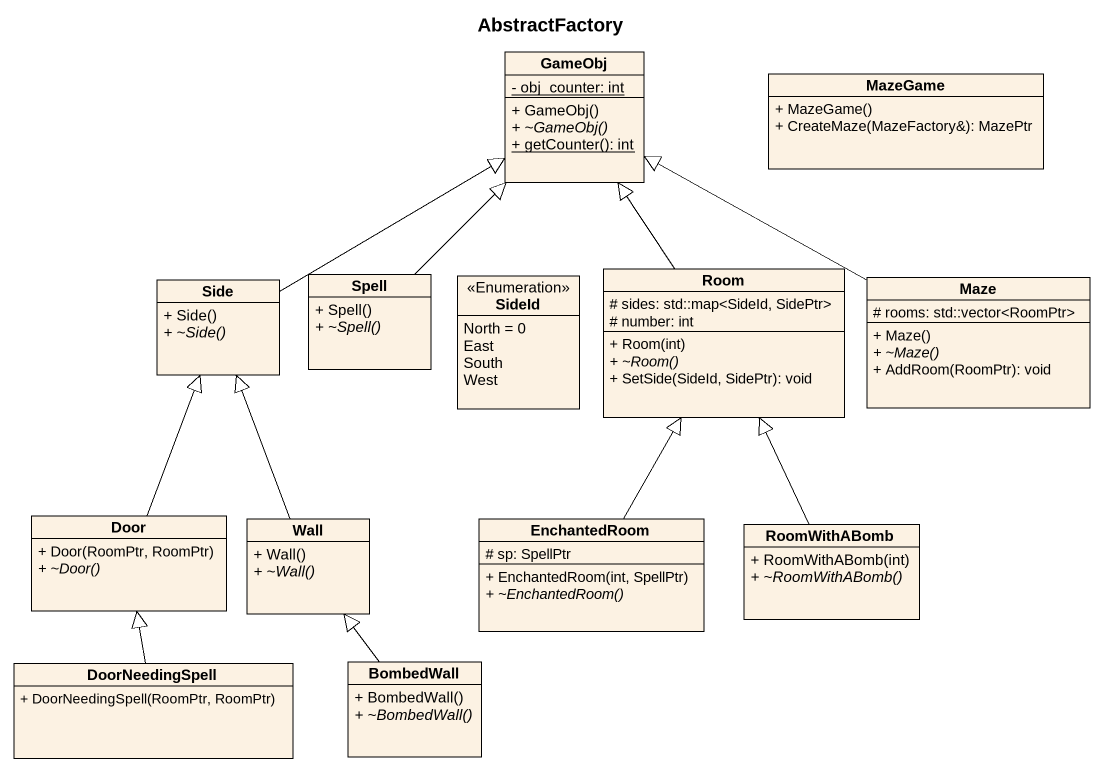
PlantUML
@startuml
title AbstractFactory
hide circle
hide empty members
skinparam classAttributeIconSize 0
class GameObj {
  {static} - obj_counter: int
  + GameObj()
  {abstract} + ~GameObj()
  {static} + getCounter(): int
}
class MazeGame {
  + MazeGame()
  + CreateMaze(MazeFactory&): MazePtr
}
class Side {
  + Side()
  {abstract} + ~Side()
}
class Spell {
  + Spell()
  {abstract} + ~Spell()
}
enum SideId <<Enumeration>> {
  North = 0
  East
  South
  West
}
class Room {
  # sides: std::map<SideId, SidePtr>
  # number: int
  + Room(int)
  {abstract} + ~Room()
  + SetSide(SideId, SidePtr): void
}
class Maze {
  # rooms: std::vector<RoomPtr>
  + Maze()
  {abstract} + ~Maze()
  + AddRoom(RoomPtr): void
}
class Door {
  + Door(RoomPtr, RoomPtr)
  {abstract} + ~Door()
}
class Wall {
  + Wall()
  {abstract} + ~Wall()
}
class EnchantedRoom {
  # sp: SpellPtr
  + EnchantedRoom(int, SpellPtr)
  {abstract} + ~EnchantedRoom()
}
class RoomWithABomb {
  + RoomWithABomb(int)
  {abstract} + ~RoomWithABomb()
}
class DoorNeedingSpell {
  + DoorNeedingSpell(RoomPtr, RoomPtr)
}
class BombedWall {
  + BombedWall()
  {abstract} + ~BombedWall()
}
Side -right-|> GameObj
Spell -up-|> GameObj
Room -up-|> GameObj
Maze -left-|> GameObj
Door -up-|> Side
Wall -up-|> Side
EnchantedRoom -up-|> Room
RoomWithABomb -up-|> Room
DoorNeedingSpell -up-|> Door
BombedWall -up-|> Wall
@enduml
